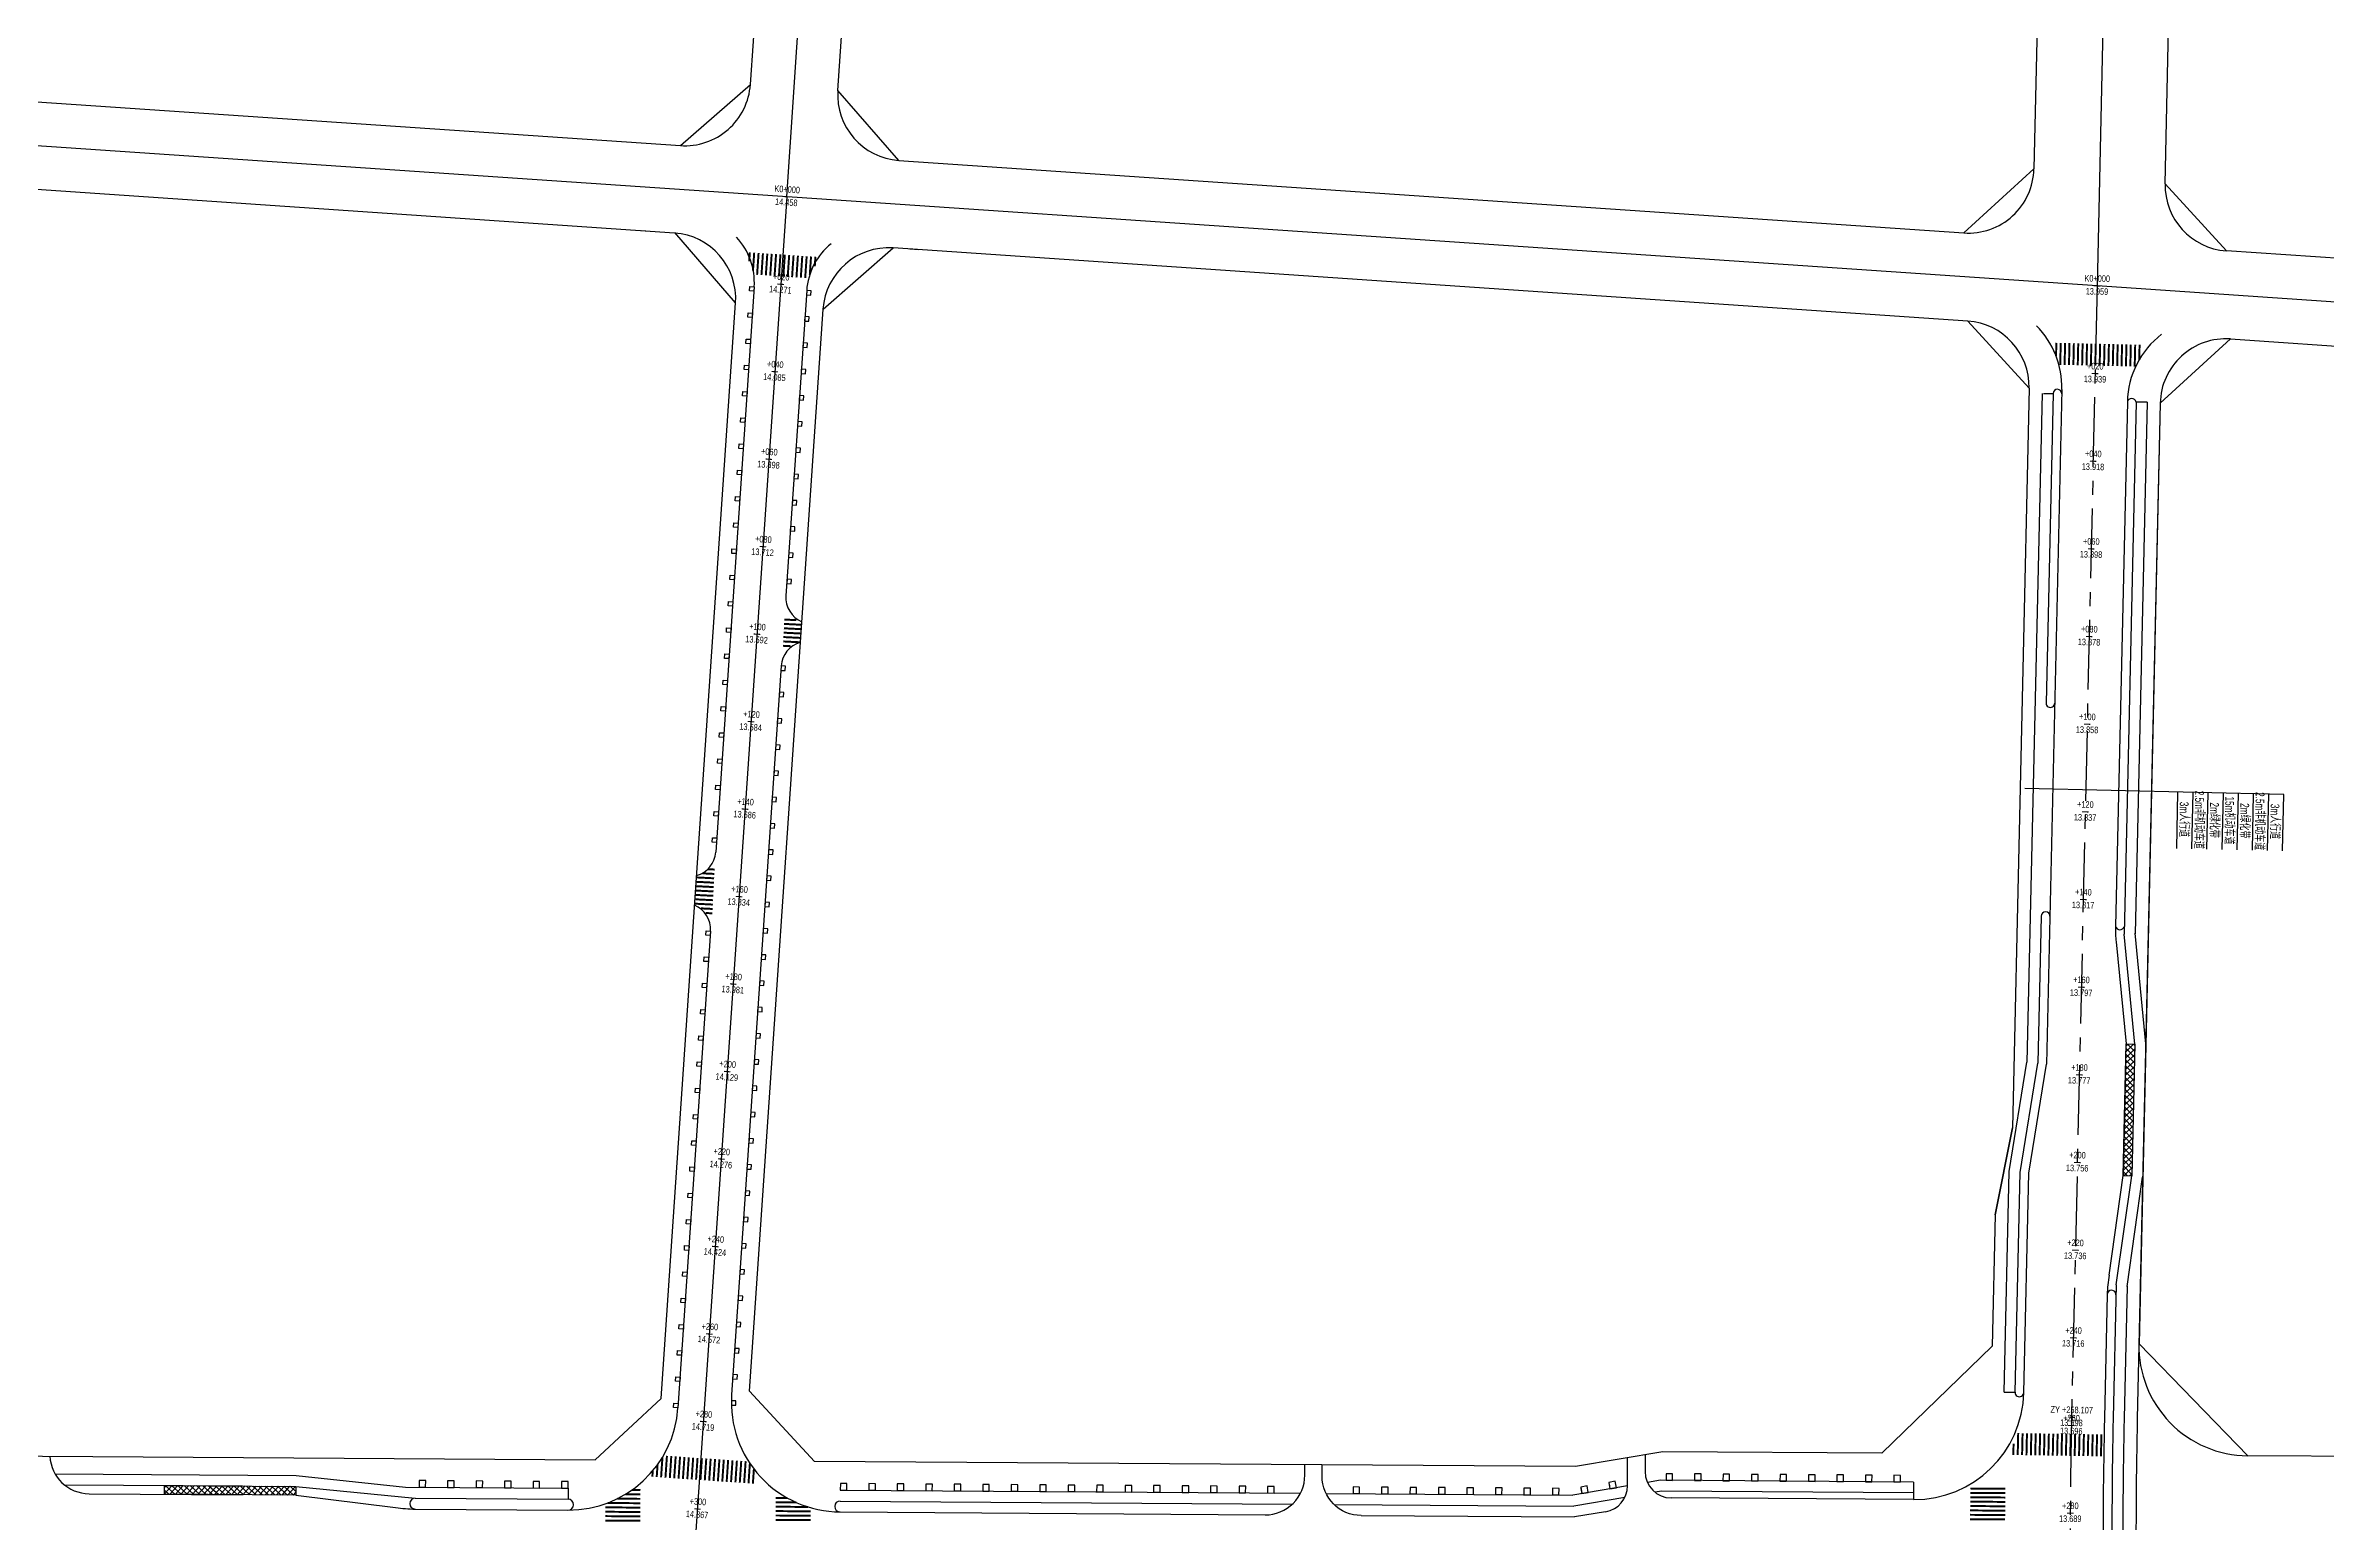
# Model space of a CAD drawing. Extents: x 36720 to 38202, y 58806 to 59830.
# Drawn here: x 37233 to 37754, y 59245 to 59582 of the extents above; entities that cross this region are included whole.
import ezdxf
from ezdxf.enums import TextEntityAlignment as Align

# ---------------------------------------------------------------- set-up
doc = ezdxf.new("R2010")
doc.units = 0
doc.header["$LTSCALE"] = 1000
doc.linetypes.add('CENTER', pattern=[50.8, 31.75, -6.35, 6.35, -6.35])
doc.layers.get('0').update_dxf_attribs({"linetype": 'CONTINUOUS'})
for name, color, linetype in [('Axis', 6, 'CONTINUOUS'), ('DL_道路红线_干道网_', 6, 'CONTINUOUS'), ('DL_道路红线_支路网_', 6, 'CONTINUOUS'), ('PP-COM', 7, 'CONTINUOUS'), ('SZ-ZH-DIM', 7, 'CONTINUOUS'), ('规划路边线', 6, 'CONTINUOUS'), ('路边线', 30, 'CONTINUOUS')]:
    doc.layers.add(name, color=color, linetype=linetype)
doc.styles.add('gpsxw', font='haiwenrs.shx', dxfattribs={"width": 0.7, "bigfont": 'haiwenzw.shx'})

# ---------------------------------------------------------------- blocks, each defined once
blk = doc.blocks.new('红线')
at = {"layer": 'DL_道路红线_干道网_', "color": 4}
for points in [[(44005.65, 59479.18), (44035.18, 59445.17), (44105.18, 59444.69), (44135.02, 59439.48), (44284.1, 59438.47), (44299.16, 59452.45), (44316.16, 59702.35), (44302.29, 59718.4)], [(44657.27, 59694.14), (44641.25, 59679.51), (44636.42, 59464.96), (44661.24, 59439.39)]]:
    blk.add_lwpolyline(points, dxfattribs=at)
at = {"layer": 'DL_道路红线_支路网_', "color": 4}
blk.add_lwpolyline([(44597.35, 59698.21), (44611.32, 59682.91), (44607.52, 59514.19), (44603.57, 59494.39), (44602.9, 59464.4), (44577.73, 59439.96), (44527.73, 59440.31), (44507.8, 59436.94), (44334.19, 59438.13), (44319.33, 59454.14), (44336.12, 59700.95), (44352.1, 59714.89)], dxfattribs=at)
blk = doc.blocks.new('w1212')
at = {"layer": 'Axis', "color": 1, "linetype": 'CENTER', "ltscale": 0.1}
for p, q in [((35456.39, 59547.17), (35473.68, 59801.39)), ((35761.33, 59789.42), (35755.4, 59526.83)), ((35755.4, 59526.83), (35140.29, 59568.68)), ((35988.42, 59510.98), (35755.4, 59526.83))]:
    blk.add_line(p, q, dxfattribs=at)
at = {"layer": '规划路边线', "color": 4, "ltscale": 2}
for p, q in [((35448.11, 59572.79), (35465.4, 59827.01)), ((35468.06, 59571.44), (35485.35, 59825.66)), ((35182.62, 59575.82), (35432.12, 59558.85)), ((35432.12, 59558.85), (35448.11, 59572.79)), ((35482.01, 59555.45), (35468.06, 59571.44)), ((35430.77, 59538.89), (35177.94, 59556.09)), ((35725.9, 59518.82), (35480.65, 59535.5)), ((35839.79, 59259.66), (35789.79, 59260))]:
    blk.add_line(p, q, dxfattribs=at)
at = {"layer": '规划路边线', "color": 4, "ltscale": 0.05}
for p, q in [((35744.01, 59686.83), (35741, 59553.55)), ((35770.93, 59550.15), (35773.91, 59682.2)), ((35482.01, 59555.45), (35724.99, 59538.92)), ((35724.99, 59538.92), (35741, 59553.55)), ((35770.93, 59550.15), (35784.91, 59534.85)), ((35989.1, 59520.96), (35784.91, 59534.85)), ((35785.82, 59514.74), (35987.74, 59501))]:
    blk.add_line(p, q, dxfattribs=at)
at = {"layer": '规划路边线', "color": 4, "ltscale": 2}
for centre, radius, start, end in [((35433.14, 59573.81), 15, 266.1085, 356.1085), ((35483.03, 59570.42), 15, 176.1085, 266.1085), ((35429.75, 59523.93), 15, 356.1085, 86.1085), ((35479.63, 59520.53), 15, 86.1085, 176.1085), ((35789.96, 59285), 25, 178.7083, 269.6092)]:
    blk.add_arc(centre, radius, start, end, dxfattribs=at)
at = {"layer": '规划路边线', "color": 4, "ltscale": 0.05}
for centre, start, end in [((35726.01, 59553.89), 266.1085, 358.7083), ((35785.93, 59549.81), 178.7083, 266.1085), ((35724.88, 59503.85), 358.7083, 86.1085), ((35784.8, 59499.77), 86.1085, 178.7083)]:
    blk.add_arc(centre, 15, start, end, dxfattribs=at)

msp = doc.modelspace()

# ---------------------------------------------------------------- hatches: boundary and pattern name
at = {"layer": 'PP-COM'}
h = msp.add_hatch(dxfattribs=at)
h.set_pattern_fill('ANSI37', color=8, scale=0.3, angle=89.09868, style=0)
h.set_pattern_definition([(134.0986785, (0.2251, 9.983), (-0.684030587, -0.662841162), []), (224.0986785, (0.2251, 9.983), (0.662841162, -0.684030587), [])])
h.paths.add_polyline_path([(37708.115, 59353.928), (37710.115, 59353.883), (37709.438, 59323.891), (37707.439, 59323.936)])
h = msp.add_hatch(dxfattribs=at)
h.set_pattern_fill('ANSI37', color=8, scale=0.3, angle=92.645, style=0)
h.set_pattern_definition([(137.6449954, (17.2054, -0.1172), (-0.64172045, -0.703882884), []), (227.6449954, (17.2054, -0.1172), (0.703882884, -0.64172045), [])])
h.paths.add_polyline_path([(37260.493, 59251.239), (37260.506, 59253.239), (37290.506, 59253.034), (37290.492, 59251.034)])

# ---------------------------------------------------------------- linework, layer by layer
at = {"layer": 'Axis', "color": 1, "linetype": 'CENTER', "ltscale": 0.05}
msp.add_line((37402.493, 59547.173), (37381.184, 59233.918), dxfattribs=at)
at = {"layer": 'Axis', "color": 1, "linetype": 'CENTER', "ltscale": 0.0005}
msp.add_line((37701.511, 59526.832), (37695.693, 59268.79), dxfattribs=at)
msp.add_arc((38895.388, 59241.739), 1200, 178.70826, 182.254577, dxfattribs=at)
at = {"layer": 'PP-COM', "color": 5}
for p, q in [((37371.373, 59539.267), (37369.362, 59539.403)), ((37432.619, 59535.1), (37430.608, 59535.237))]:
    msp.add_line(p, q, dxfattribs=at)
at = {"layer": 'PP-COM', "color": 8}
for p, q in [((37744.148, 59410.856), (37685.004, 59412.19)), ((37719.685, 59398.527), (37719.976, 59411.401)), ((37723.139, 59398.449), (37723.429, 59411.323)), ((37726.592, 59398.372), (37726.882, 59411.246)), ((37730.045, 59398.294), (37730.335, 59411.168)), ((37733.498, 59398.216), (37733.788, 59411.09)), ((37736.951, 59398.138), (37737.241, 59411.012)), ((37740.404, 59398.06), (37740.694, 59410.934)), ((37743.857, 59397.982), (37744.148, 59410.856))]:
    msp.add_line(p, q, dxfattribs=at)
at = {"layer": 'PP-COM'}
for p, q in [((37352.608, 59252.611), (37352.619, 59254.111)), ((37583.729, 59252.536), (37583.922, 59251.39)), ((37590.139, 59253.613), (37590.332, 59252.467))]:
    msp.add_line(p, q, dxfattribs=at)
at = {"layer": 'PP-COM', "color": 8, "linetype": 'Continuous', "const_width": 0.45}
for points in [[(37393.944, 59532.458), (37394.082, 59534.494)], [(37394.801, 59530.331), (37395.08, 59534.426)], [(37395.738, 59529.37), (37396.078, 59534.358)], [(37396.736, 59529.302), (37397.075, 59534.29)], [(37397.734, 59529.234), (37398.073, 59534.222)], [(37398.731, 59529.166), (37399.071, 59534.155)], [(37399.729, 59529.098), (37400.068, 59534.087)], [(37400.727, 59529.03), (37401.066, 59534.019)], [(37401.724, 59528.963), (37402.064, 59533.951)], [(37402.722, 59528.895), (37403.062, 59533.883)], [(37403.72, 59528.827), (37404.059, 59533.815)], [(37404.718, 59528.759), (37405.057, 59533.747)], [(37405.715, 59528.691), (37406.055, 59533.679)], [(37406.713, 59528.623), (37407.052, 59533.612)], [(37407.761, 59529.297), (37408.05, 59533.544)], [(37408.902, 59531.327), (37409.048, 59533.476)], [(37692.149, 59510.861), (37692.216, 59513.854)], [(37693.104, 59508.833), (37693.216, 59513.832)], [(37694.103, 59508.811), (37694.216, 59513.809)], [(37695.103, 59508.788), (37695.216, 59513.787)], [(37696.103, 59508.765), (37696.215, 59513.764)], [(37697.102, 59508.743), (37697.215, 59513.742)], [(37698.102, 59508.72), (37698.215, 59513.719)], [(37699.102, 59508.698), (37699.215, 59513.697)], [(37700.102, 59508.675), (37700.214, 59513.674)], [(37701.101, 59508.653), (37701.214, 59513.651)], [(37702.101, 59508.63), (37702.214, 59513.629)], [(37703.101, 59508.608), (37703.214, 59513.606)], [(37704.101, 59508.585), (37704.213, 59513.584)], [(37705.1, 59508.563), (37705.213, 59513.561)], [(37706.1, 59508.54), (37706.213, 59513.539)], [(37707.1, 59508.517), (37707.213, 59513.516)], [(37708.1, 59508.495), (37708.212, 59513.494)], [(37709.099, 59508.472), (37709.212, 59513.471)], [(37710.099, 59508.45), (37710.212, 59513.449)], [(37711.135, 59510.019), (37711.212, 59513.426)], [(37405.742, 59446.545), (37401.747, 59446.746)], [(37405.792, 59447.544), (37401.797, 59447.745)], [(37405.842, 59448.543), (37401.847, 59448.744)], [(37405.892, 59449.542), (37401.897, 59449.743)], [(37404.704, 59450.603), (37401.948, 59450.741)], [(37403.398, 59444.661), (37401.646, 59444.749)], [(37405.469, 59445.558), (37401.696, 59445.748)], [(37381.795, 59388.923), (37385.79, 59388.722)], [(37381.845, 59389.922), (37385.84, 59389.721)], [(37381.895, 59390.92), (37385.89, 59390.719)], [(37381.945, 59391.919), (37385.94, 59391.718)], [(37383.281, 59392.853), (37385.99, 59392.717)], [(37384.58, 59393.789), (37386.041, 59393.716)], [(37381.644, 59385.927), (37385.639, 59385.726)], [(37381.694, 59386.925), (37385.689, 59386.725)], [(37381.744, 59387.924), (37385.739, 59387.723)], [(37382.942, 59384.86), (37385.589, 59384.727)], [(37383.984, 59383.806), (37385.538, 59383.728)]]:
    msp.add_lwpolyline(points, dxfattribs=at)
at = {"layer": 'PP-COM'}
for points in [[(37394.084, 59526.696), (37395.082, 59526.629), (37395.014, 59525.631), (37394.016, 59525.699), (37394.084, 59526.696)], [(37408.052, 59525.746), (37407.054, 59525.814), (37406.986, 59524.816), (37407.984, 59524.749), (37408.052, 59525.746)], [(37393.677, 59520.71), (37394.675, 59520.642), (37394.607, 59519.645), (37393.609, 59519.713), (37393.677, 59520.71)], [(37407.645, 59519.76), (37406.647, 59519.828), (37406.579, 59518.83), (37407.577, 59518.762), (37407.645, 59519.76)], [(37393.27, 59514.724), (37394.268, 59514.656), (37394.2, 59513.658), (37393.202, 59513.726), (37393.27, 59514.724)], [(37392.863, 59508.738), (37393.86, 59508.67), (37393.793, 59507.672), (37392.795, 59507.74), (37392.863, 59508.738)], [(37407.238, 59513.774), (37406.24, 59513.842), (37406.172, 59512.844), (37407.17, 59512.776), (37407.238, 59513.774)], [(37406.83, 59507.788), (37405.833, 59507.856), (37405.765, 59506.858), (37406.763, 59506.79), (37406.83, 59507.788)], [(37392.455, 59502.752), (37393.453, 59502.684), (37393.385, 59501.686), (37392.388, 59501.754), (37392.455, 59502.752)], [(37406.423, 59501.802), (37405.426, 59501.869), (37405.358, 59500.872), (37406.355, 59500.804), (37406.423, 59501.802)], [(37392.048, 59496.766), (37393.046, 59496.698), (37392.978, 59495.7), (37391.98, 59495.768), (37392.048, 59496.766)], [(37406.016, 59495.815), (37405.018, 59495.883), (37404.95, 59494.886), (37405.948, 59494.818), (37406.016, 59495.815)], [(37391.641, 59490.779), (37392.639, 59490.712), (37392.571, 59489.714), (37391.573, 59489.782), (37391.641, 59490.779)], [(37405.609, 59489.829), (37404.611, 59489.897), (37404.543, 59488.899), (37405.541, 59488.832), (37405.609, 59489.829)], [(37391.234, 59484.793), (37392.232, 59484.725), (37392.164, 59483.728), (37391.166, 59483.796), (37391.234, 59484.793)], [(37405.202, 59483.843), (37404.204, 59483.911), (37404.136, 59482.913), (37405.134, 59482.845), (37405.202, 59483.843)], [(37390.827, 59478.807), (37391.824, 59478.739), (37391.756, 59477.741), (37390.759, 59477.809), (37390.827, 59478.807)], [(37404.794, 59477.857), (37403.797, 59477.925), (37403.729, 59476.927), (37404.727, 59476.859), (37404.794, 59477.857)], [(37390.419, 59472.821), (37391.417, 59472.753), (37391.349, 59471.755), (37390.352, 59471.823), (37390.419, 59472.821)], [(37404.387, 59471.871), (37403.389, 59471.939), (37403.322, 59470.941), (37404.319, 59470.873), (37404.387, 59471.871)], [(37390.012, 59466.835), (37391.01, 59466.767), (37390.942, 59465.769), (37389.944, 59465.837), (37390.012, 59466.835)], [(37403.98, 59465.885), (37402.982, 59465.952), (37402.914, 59464.955), (37403.912, 59464.887), (37403.98, 59465.885)], [(37389.605, 59460.849), (37390.603, 59460.781), (37390.535, 59459.783), (37389.537, 59459.851), (37389.605, 59460.849)], [(37403.573, 59459.898), (37402.575, 59459.966), (37402.507, 59458.969), (37403.505, 59458.901), (37403.573, 59459.898)], [(37389.198, 59454.862), (37390.196, 59454.795), (37390.128, 59453.797), (37389.13, 59453.865), (37389.198, 59454.862)], [(37388.791, 59448.876), (37389.788, 59448.808), (37389.72, 59447.811), (37388.723, 59447.879), (37388.791, 59448.876)], [(37388.383, 59442.89), (37389.381, 59442.822), (37389.313, 59441.825), (37388.316, 59441.892), (37388.383, 59442.89)], [(37387.976, 59436.904), (37388.974, 59436.836), (37388.906, 59435.838), (37387.908, 59435.906), (37387.976, 59436.904)], [(37402.225, 59440.08), (37401.227, 59440.148), (37401.159, 59439.15), (37402.157, 59439.082), (37402.225, 59440.08)], [(37387.569, 59430.918), (37388.567, 59430.85), (37388.499, 59429.852), (37387.501, 59429.92), (37387.569, 59430.918)], [(37401.817, 59434.094), (37400.82, 59434.162), (37400.752, 59433.164), (37401.75, 59433.096), (37401.817, 59434.094)], [(37401.41, 59428.108), (37400.412, 59428.176), (37400.345, 59427.178), (37401.342, 59427.11), (37401.41, 59428.108)], [(37387.162, 59424.932), (37388.159, 59424.864), (37388.092, 59423.866), (37387.094, 59423.934), (37387.162, 59424.932)], [(37401.003, 59422.122), (37400.005, 59422.189), (37399.937, 59421.192), (37400.935, 59421.124), (37401.003, 59422.122)], [(37386.755, 59418.945), (37387.752, 59418.878), (37387.684, 59417.88), (37386.687, 59417.948), (37386.755, 59418.945)], [(37400.596, 59416.135), (37399.598, 59416.203), (37399.53, 59415.206), (37400.528, 59415.138), (37400.596, 59416.135)], [(37386.347, 59412.959), (37387.345, 59412.891), (37387.277, 59411.894), (37386.279, 59411.962), (37386.347, 59412.959)], [(37400.189, 59410.149), (37399.191, 59410.217), (37399.123, 59409.219), (37400.121, 59409.152), (37400.189, 59410.149)], [(37385.94, 59406.973), (37386.938, 59406.905), (37386.87, 59405.908), (37385.872, 59405.975), (37385.94, 59406.973)], [(37385.533, 59400.987), (37386.531, 59400.919), (37386.463, 59399.921), (37385.465, 59399.989), (37385.533, 59400.987)], [(37399.781, 59404.163), (37398.784, 59404.231), (37398.716, 59403.233), (37399.713, 59403.165), (37399.781, 59404.163)], [(37399.374, 59398.177), (37398.376, 59398.245), (37398.309, 59397.247), (37399.306, 59397.179), (37399.374, 59398.177)], [(37398.967, 59392.191), (37397.969, 59392.259), (37397.901, 59391.261), (37398.899, 59391.193), (37398.967, 59392.191)], [(37398.56, 59386.205), (37397.562, 59386.272), (37397.494, 59385.275), (37398.492, 59385.207), (37398.56, 59386.205)], [(37384.089, 59379.763), (37385.087, 59379.695), (37385.019, 59378.697), (37384.021, 59378.765), (37384.089, 59379.763)], [(37398.153, 59380.218), (37397.155, 59380.286), (37397.087, 59379.289), (37398.085, 59379.221), (37398.153, 59380.218)], [(37383.682, 59373.777), (37384.68, 59373.709), (37384.612, 59372.711), (37383.614, 59372.779), (37383.682, 59373.777)], [(37397.745, 59374.232), (37396.748, 59374.3), (37396.68, 59373.302), (37397.677, 59373.235), (37397.745, 59374.232)], [(37397.338, 59368.246), (37396.34, 59368.314), (37396.273, 59367.316), (37397.27, 59367.248), (37397.338, 59368.246)], [(37383.275, 59367.79), (37384.272, 59367.722), (37384.205, 59366.725), (37383.207, 59366.793), (37383.275, 59367.79)], [(37382.868, 59361.804), (37383.865, 59361.736), (37383.797, 59360.739), (37382.8, 59360.806), (37382.868, 59361.804)], [(37396.931, 59362.26), (37395.933, 59362.328), (37395.865, 59361.33), (37396.863, 59361.262), (37396.931, 59362.26)], [(37382.46, 59355.818), (37383.458, 59355.75), (37383.39, 59354.752), (37382.392, 59354.82), (37382.46, 59355.818)], [(37396.524, 59356.274), (37395.526, 59356.342), (37395.458, 59355.344), (37396.456, 59355.276), (37396.524, 59356.274)], [(37382.053, 59349.832), (37383.051, 59349.764), (37382.983, 59348.766), (37381.985, 59348.834), (37382.053, 59349.832)], [(37396.116, 59350.288), (37395.119, 59350.355), (37395.051, 59349.358), (37396.049, 59349.29), (37396.116, 59350.288)], [(37381.646, 59343.846), (37382.644, 59343.778), (37382.576, 59342.78), (37381.578, 59342.848), (37381.646, 59343.846)], [(37395.709, 59344.301), (37394.712, 59344.369), (37394.644, 59343.372), (37395.641, 59343.304), (37395.709, 59344.301)], [(37381.239, 59337.86), (37382.236, 59337.792), (37382.169, 59336.794), (37381.171, 59336.862), (37381.239, 59337.86)], [(37395.302, 59338.315), (37394.304, 59338.383), (37394.236, 59337.385), (37395.234, 59337.318), (37395.302, 59338.315)], [(37380.831, 59331.873), (37381.829, 59331.805), (37381.761, 59330.808), (37380.764, 59330.876), (37380.831, 59331.873)], [(37394.895, 59332.329), (37393.897, 59332.397), (37393.829, 59331.399), (37394.827, 59331.331), (37394.895, 59332.329)], [(37380.424, 59325.887), (37381.422, 59325.819), (37381.354, 59324.822), (37380.356, 59324.889), (37380.424, 59325.887)], [(37394.488, 59326.343), (37393.49, 59326.411), (37393.422, 59325.413), (37394.42, 59325.345), (37394.488, 59326.343)], [(37380.017, 59319.901), (37381.015, 59319.833), (37380.947, 59318.835), (37379.949, 59318.903), (37380.017, 59319.901)], [(37394.08, 59320.357), (37393.083, 59320.425), (37393.015, 59319.427), (37394.013, 59319.359), (37394.08, 59320.357)], [(37379.61, 59313.915), (37380.608, 59313.847), (37380.54, 59312.849), (37379.542, 59312.917), (37379.61, 59313.915)], [(37393.673, 59314.371), (37392.676, 59314.438), (37392.608, 59313.441), (37393.605, 59313.373), (37393.673, 59314.371)], [(37379.203, 59307.929), (37380.2, 59307.861), (37380.132, 59306.863), (37379.135, 59306.931), (37379.203, 59307.929)], [(37393.266, 59308.384), (37392.268, 59308.452), (37392.2, 59307.455), (37393.198, 59307.387), (37393.266, 59308.384)], [(37378.795, 59301.943), (37379.793, 59301.875), (37379.725, 59300.877), (37378.728, 59300.945), (37378.795, 59301.943)], [(37392.859, 59302.398), (37391.861, 59302.466), (37391.793, 59301.468), (37392.791, 59301.401), (37392.859, 59302.398)], [(37378.388, 59295.956), (37379.386, 59295.888), (37379.318, 59294.891), (37378.32, 59294.959), (37378.388, 59295.956)], [(37392.452, 59296.412), (37391.454, 59296.48), (37391.386, 59295.482), (37392.384, 59295.414), (37392.452, 59296.412)], [(37392.044, 59290.426), (37391.047, 59290.494), (37390.979, 59289.496), (37391.977, 59289.428), (37392.044, 59290.426)], [(37377.981, 59289.97), (37378.979, 59289.902), (37378.911, 59288.905), (37377.913, 59288.972), (37377.981, 59289.97)], [(37377.574, 59283.984), (37378.572, 59283.916), (37378.504, 59282.918), (37377.506, 59282.986), (37377.574, 59283.984)], [(37391.637, 59284.44), (37390.639, 59284.508), (37390.572, 59283.51), (37391.569, 59283.442), (37391.637, 59284.44)], [(37377.167, 59277.998), (37378.164, 59277.93), (37378.096, 59276.932), (37377.099, 59277), (37377.167, 59277.998)], [(37391.23, 59278.454), (37390.232, 59278.521), (37390.164, 59277.524), (37391.162, 59277.456), (37391.23, 59278.454)], [(37376.759, 59272.012), (37377.757, 59271.944), (37377.689, 59270.946), (37376.692, 59271.014), (37376.759, 59272.012)], [(37390.862, 59272.539), (37389.862, 59272.533), (37389.868, 59271.533), (37390.868, 59271.539), (37390.862, 59272.539)], [(37318.619, 59254.343), (37318.609, 59252.843), (37320.109, 59252.833), (37320.119, 59254.333), (37318.619, 59254.343)], [(37325.119, 59254.298), (37325.109, 59252.798), (37326.609, 59252.788), (37326.619, 59254.288), (37325.119, 59254.298)], [(37331.619, 59254.254), (37331.609, 59252.754), (37333.109, 59252.744), (37333.119, 59254.244), (37331.619, 59254.254)], [(37338.119, 59254.21), (37338.109, 59252.71), (37339.609, 59252.7), (37339.619, 59254.2), (37338.119, 59254.21)], [(37344.619, 59254.166), (37344.609, 59252.666), (37346.109, 59252.655), (37346.119, 59254.155), (37344.619, 59254.166)], [(37351.119, 59254.121), (37351.108, 59252.621), (37352.608, 59252.611), (37352.619, 59254.111), (37351.119, 59254.121)], [(37414.733, 59253.688), (37414.723, 59252.188), (37416.223, 59252.178), (37416.233, 59253.678), (37414.733, 59253.688)], [(37590.083, 59253.947), (37590.332, 59252.467), (37591.811, 59252.716), (37591.563, 59254.195), (37590.083, 59253.947)], [(37603.161, 59255.905), (37603.151, 59254.405), (37604.651, 59254.394), (37604.661, 59255.894), (37603.161, 59255.905)], [(37609.661, 59255.86), (37609.651, 59254.36), (37611.151, 59254.35), (37611.161, 59255.85), (37609.661, 59255.86)], [(37616.161, 59255.816), (37616.15, 59254.316), (37617.65, 59254.306), (37617.661, 59255.806), (37616.161, 59255.816)], [(37622.66, 59255.772), (37622.65, 59254.272), (37624.15, 59254.261), (37624.16, 59255.761), (37622.66, 59255.772)], [(37629.16, 59255.727), (37629.15, 59254.227), (37630.65, 59254.217), (37630.66, 59255.717), (37629.16, 59255.727)], [(37635.66, 59255.683), (37635.65, 59254.183), (37637.15, 59254.173), (37637.16, 59255.673), (37635.66, 59255.683)], [(37642.16, 59255.639), (37642.15, 59254.139), (37643.65, 59254.129), (37643.66, 59255.629), (37642.16, 59255.639)], [(37648.66, 59255.594), (37648.65, 59254.094), (37650.15, 59254.084), (37650.16, 59255.584), (37648.66, 59255.594)], [(37655.16, 59255.55), (37655.15, 59254.05), (37656.649, 59254.04), (37656.66, 59255.54), (37655.16, 59255.55)], [(37421.233, 59253.644), (37421.223, 59252.144), (37422.723, 59252.133), (37422.733, 59253.633), (37421.233, 59253.644)], [(37427.733, 59253.599), (37427.723, 59252.099), (37429.223, 59252.089), (37429.233, 59253.589), (37427.733, 59253.599)], [(37434.233, 59253.555), (37434.222, 59252.055), (37435.722, 59252.045), (37435.733, 59253.545), (37434.233, 59253.555)], [(37440.733, 59253.511), (37440.722, 59252.011), (37442.222, 59252), (37442.232, 59253.5), (37440.733, 59253.511)], [(37447.232, 59253.466), (37447.222, 59251.966), (37448.722, 59251.956), (37448.732, 59253.456), (37447.232, 59253.466)], [(37453.732, 59253.422), (37453.722, 59251.922), (37455.222, 59251.912), (37455.232, 59253.412), (37453.732, 59253.422)], [(37460.232, 59253.378), (37460.222, 59251.878), (37461.722, 59251.868), (37461.732, 59253.368), (37460.232, 59253.378)], [(37466.732, 59253.333), (37466.722, 59251.834), (37468.222, 59251.823), (37468.232, 59253.323), (37466.732, 59253.333)], [(37473.232, 59253.289), (37473.222, 59251.789), (37474.722, 59251.779), (37474.732, 59253.279), (37473.232, 59253.289)], [(37479.732, 59253.245), (37479.721, 59251.745), (37481.221, 59251.735), (37481.232, 59253.235), (37479.732, 59253.245)], [(37486.231, 59253.201), (37486.221, 59251.701), (37487.721, 59251.69), (37487.731, 59253.19), (37486.231, 59253.201)], [(37492.731, 59253.156), (37492.721, 59251.656), (37494.221, 59251.646), (37494.231, 59253.146), (37492.731, 59253.156)], [(37499.231, 59253.112), (37499.221, 59251.612), (37500.721, 59251.602), (37500.731, 59253.102), (37499.231, 59253.112)], [(37505.731, 59253.068), (37505.721, 59251.568), (37507.221, 59251.558), (37507.231, 59253.058), (37505.731, 59253.068)], [(37512.231, 59253.023), (37512.221, 59251.523), (37513.721, 59251.513), (37513.731, 59253.013), (37512.231, 59253.023)], [(37531.73, 59252.891), (37531.72, 59251.391), (37533.22, 59251.38), (37533.23, 59252.88), (37531.73, 59252.891)], [(37538.23, 59252.846), (37538.22, 59251.346), (37539.72, 59251.336), (37539.73, 59252.836), (37538.23, 59252.846)], [(37544.73, 59252.802), (37544.72, 59251.302), (37546.22, 59251.292), (37546.23, 59252.792), (37544.73, 59252.802)], [(37551.23, 59252.758), (37551.22, 59251.258), (37552.72, 59251.247), (37552.73, 59252.747), (37551.23, 59252.758)], [(37557.73, 59252.713), (37557.72, 59251.213), (37559.22, 59251.203), (37559.23, 59252.703), (37557.73, 59252.713)], [(37564.23, 59252.669), (37564.219, 59251.169), (37565.719, 59251.159), (37565.73, 59252.659), (37564.23, 59252.669)], [(37570.729, 59252.625), (37570.719, 59251.125), (37572.219, 59251.115), (37572.229, 59252.615), (37570.729, 59252.625)], [(37577.229, 59252.581), (37577.219, 59251.081), (37578.719, 59251.07), (37578.729, 59252.57), (37577.229, 59252.581)], [(37583.673, 59252.87), (37583.922, 59251.39), (37585.401, 59251.639), (37585.152, 59253.118), (37583.673, 59252.87)]]:
    msp.add_lwpolyline(points, dxfattribs=at)
at = {"layer": 'PP-COM', "color": 8, "const_width": 0.45}
for points in [[(37683.512, 59265.169), (37683.399, 59260.17)], [(37684.512, 59265.153), (37684.399, 59260.154)], [(37685.511, 59265.131), (37685.399, 59260.139)], [(37686.512, 59265.123), (37686.399, 59260.124)], [(37687.511, 59265.108), (37687.399, 59260.109)], [(37688.511, 59265.092), (37688.399, 59260.094)], [(37689.511, 59265.077), (37689.399, 59260.078)], [(37690.511, 59265.062), (37690.397, 59260.012)], [(37691.511, 59265.047), (37691.398, 59260.048)], [(37692.511, 59265.032), (37692.398, 59260.033)], [(37693.511, 59265.016), (37693.398, 59260.018)], [(37694.511, 59265.001), (37694.398, 59260.002)], [(37695.511, 59264.986), (37695.398, 59259.987)], [(37696.511, 59264.971), (37696.398, 59259.972)], [(37697.511, 59264.956), (37697.398, 59259.957)], [(37698.51, 59264.94), (37698.398, 59259.942)], [(37699.51, 59264.925), (37699.398, 59259.926)], [(37700.51, 59264.91), (37700.398, 59259.911)], [(37701.51, 59264.895), (37701.397, 59259.896)], [(37702.51, 59264.88), (37702.397, 59259.881)], [(37374.142, 59259.682), (37373.829, 59255.075)], [(37375.166, 59259.995), (37374.826, 59255.007)], [(37376.163, 59259.927), (37375.824, 59254.939)], [(37377.161, 59259.859), (37376.822, 59254.871)], [(37378.159, 59259.792), (37377.819, 59254.803)], [(37379.156, 59259.724), (37378.817, 59254.735)], [(37380.154, 59259.656), (37379.815, 59254.667)], [(37381.152, 59259.588), (37380.812, 59254.6)], [(37382.149, 59259.52), (37381.81, 59254.532)], [(37383.147, 59259.452), (37382.808, 59254.464)], [(37384.145, 59259.384), (37383.805, 59254.396)], [(37385.143, 59259.317), (37384.803, 59254.328)], [(37386.14, 59259.249), (37385.801, 59254.26)], [(37387.138, 59259.181), (37386.799, 59254.192)], [(37388.136, 59259.113), (37387.796, 59254.124)], [(37389.133, 59259.045), (37388.794, 59254.057)], [(37390.131, 59258.977), (37389.792, 59253.989)], [(37391.129, 59258.909), (37390.789, 59253.921)], [(37392.126, 59258.841), (37391.787, 59253.853)], [(37393.124, 59258.774), (37392.785, 59253.785)], [(37682.457, 59262.769), (37682.399, 59260.185)], [(37371.926, 59256.577), (37371.833, 59255.21)], [(37373.025, 59257.991), (37372.831, 59255.142)], [(37394.092, 59258.269), (37393.782, 59253.717)], [(37395.007, 59256.992), (37394.78, 59253.649)], [(37361.105, 59248.237), (37369.105, 59248.182)], [(37361.604, 59249.233), (37369.111, 59249.182)], [(37363.861, 59250.218), (37369.118, 59250.182)], [(37365.661, 59251.206), (37369.125, 59251.182)], [(37367.174, 59252.195), (37369.132, 59252.182)], [(37399.962, 59248.386), (37407.368, 59248.336)], [(37399.969, 59249.386), (37404.678, 59249.354)], [(37399.976, 59250.386), (37402.656, 59250.368)], [(37672.555, 59248.539), (37680.554, 59248.484)], [(37672.561, 59249.539), (37680.561, 59249.484)], [(37672.568, 59250.539), (37680.568, 59250.484)], [(37672.575, 59251.539), (37680.575, 59251.484)], [(37672.582, 59252.539), (37680.582, 59252.484)], [(37361.084, 59245.237), (37369.084, 59245.182)], [(37361.091, 59246.237), (37369.091, 59246.182)], [(37361.098, 59247.237), (37369.098, 59247.182)], [(37399.942, 59245.387), (37407.942, 59245.332)], [(37399.949, 59246.386), (37407.948, 59246.332)], [(37399.955, 59247.386), (37407.955, 59247.332)], [(37672.534, 59245.539), (37680.534, 59245.484)], [(37672.541, 59246.539), (37680.541, 59246.484)], [(37672.548, 59247.539), (37680.548, 59247.484)]]:
    msp.add_lwpolyline(points, dxfattribs=at)
at = {"layer": 'SZ-ZH-DIM', "color": 8, "const_width": 0.25}
for points in [[(37403.242, 59547.122), (37401.745, 59547.224)], [(37403.242, 59547.122), (37401.745, 59547.224)], [(37401.884, 59527.168), (37400.388, 59527.27)], [(37702.261, 59526.815), (37700.762, 59526.849)], [(37702.261, 59526.815), (37700.762, 59526.849)], [(37400.527, 59507.214), (37399.03, 59507.316)], [(37701.81, 59506.82), (37700.311, 59506.854)], [(37399.17, 59487.26), (37397.673, 59487.362)], [(37701.359, 59486.825), (37699.86, 59486.859)], [(37397.812, 59467.306), (37396.316, 59467.408)], [(37700.909, 59466.83), (37699.409, 59466.864)], [(37396.455, 59447.352), (37394.958, 59447.454)], [(37700.458, 59446.836), (37698.958, 59446.869)], [(37395.098, 59427.399), (37393.601, 59427.5)], [(37700.007, 59426.841), (37698.507, 59426.874)], [(37393.74, 59407.445), (37392.244, 59407.546)], [(37699.556, 59406.846), (37698.056, 59406.879)], [(37392.383, 59387.491), (37390.886, 59387.593)], [(37699.105, 59386.851), (37697.606, 59386.885)], [(37391.025, 59367.537), (37389.529, 59367.639)], [(37698.654, 59366.856), (37697.155, 59366.89)], [(37389.668, 59347.583), (37388.172, 59347.685)], [(37698.203, 59346.861), (37696.704, 59346.895)], [(37388.311, 59327.629), (37386.814, 59327.731)], [(37697.753, 59326.866), (37696.253, 59326.9)], [(37386.953, 59307.675), (37385.457, 59307.777)], [(37697.302, 59306.871), (37695.802, 59306.905)], [(37385.596, 59287.721), (37384.099, 59287.823)], [(37696.851, 59286.876), (37695.351, 59286.91)], [(37384.239, 59267.767), (37382.742, 59267.869)], [(37696.401, 59266.882), (37694.902, 59266.914)], [(37696.443, 59268.773), (37694.943, 59268.807)], [(37382.881, 59247.814), (37381.385, 59247.915)], [(37696.149, 59246.897), (37694.649, 59246.903)]]:
    msp.add_lwpolyline(points, dxfattribs=at)
at = {"layer": '路边线', "color": 4}
for p, q in [((37395.082, 59526.629), (37386.311, 59397.695)), ((37407.052, 59525.776), (37402.315, 59456.148)), ((37693.477, 59503.23), (37690.007, 59349.35)), ((37708.417, 59500.395), (37705.72, 59380.783)), ((37401.227, 59440.148), (37389.917, 59273.884)), ((37385.087, 59379.695), (37377.687, 59270.914)), ((37705.853, 59377.205), (37708.115, 59353.928)), ((37685.947, 59324.435), (37690.007, 59349.35)), ((37684.807, 59274.448), (37685.947, 59324.435)), ((37704.258, 59301.215), (37707.439, 59323.936)), ((37703.826, 59296.773), (37703.191, 59268.621)), ((37594.366, 59253.151), (37594.366, 59259.556)), ((37598.366, 59260.232), (37598.366, 59256.396)), ((37243.287, 59251.356), (37278.287, 59251.117)), ((37290.492, 59251.034), (37313.261, 59248.211)), ((37659.643, 59250.019), (37604.325, 59250.396)), ((37317.709, 59247.849), (37352.574, 59247.611)), ((37414.689, 59247.188), (37511.746, 59246.527)), ((37533.6, 59246.378), (37582.289, 59246.046)), ((37589.36, 59247.234), (37582.289, 59246.046))]:
    msp.add_line(p, q, dxfattribs=at)
at = {"layer": '路边线'}
for p, q in [((37731.927, 59514.74), (37715.913, 59500.113)), ((37688.956, 59502.332), (37685.516, 59349.765)), ((37689.256, 59502.325), (37691.455, 59502.275)), ((37691.455, 59502.275), (37689.864, 59431.685)), ((37710.417, 59500.35), (37707.679, 59378.945)), ((37712.916, 59500.294), (37710.182, 59379.038)), ((37712.916, 59500.294), (37710.417, 59500.35)), ((37715.913, 59500.113), (37710.689, 59268.452)), ((37688.768, 59383.1), (37688.011, 59349.534)), ((37710.115, 59353.883), (37707.679, 59378.945)), ((37712.618, 59353.976), (37710.167, 59379.186)), ((37681.456, 59324.85), (37685.516, 59349.765)), ((37683.951, 59324.62), (37688.011, 59349.534)), ((37708.003, 59348.93), (37707.439, 59323.936)), ((37678.23, 59314.997), (37682.177, 59334.79)), ((37680.308, 59274.551), (37681.456, 59324.85)), ((37682.808, 59274.494), (37683.951, 59324.62)), ((37705.876, 59298.965), (37709.438, 59323.891)), ((37707.439, 59323.936), (37709.438, 59323.891)), ((37707.439, 59323.936), (37709.438, 59323.891)), ((37708.351, 59298.611), (37711.913, 59323.537)), ((37705.876, 59298.965), (37705.19, 59268.576)), ((37708.371, 59298.722), (37707.69, 59268.52)), ((37680.308, 59274.551), (37682.808, 59274.494)), ((37235.524, 59255.909), (37290.523, 59255.534)), ((37290.523, 59255.534), (37315.505, 59252.864)), ((37601.912, 59254.413), (37598.906, 59253.908)), ((37659.654, 59254.019), (37601.912, 59254.413)), ((37659.654, 59254.019), (37659.627, 59250.019)), ((37237.644, 59253.394), (37278.3, 59253.117)), ((37290.506, 59253.034), (37317.726, 59250.349)), ((37315.505, 59252.864), (37352.608, 59252.611)), ((37317.726, 59250.349), (37352.591, 59250.111)), ((37352.608, 59252.611), (37352.591, 59250.111)), ((37414.706, 59249.688), (37517.898, 59248.985)), ((37414.723, 59252.188), (37519.752, 59251.472)), ((37525.573, 59251.432), (37581.889, 59251.049)), ((37527.393, 59248.92), (37582.089, 59248.547)), ((37594.366, 59253.145), (37581.889, 59251.049)), ((37593.752, 59250.507), (37582.089, 59248.547)), ((37602.112, 59251.912), (37600.671, 59251.669)), ((37659.637, 59251.519), (37602.112, 59251.912))]:
    msp.add_line(p, q, dxfattribs=at)
at = {"layer": '路边线', "color": 4, "ltscale": 0.03}
msp.add_line((37707.439, 59323.936), (37708.115, 59353.928), dxfattribs=at)
at = {"layer": '路边线', "ltscale": 0.03}
for p, q in [((37708.115, 59353.928), (37710.115, 59353.883)), ((37710.115, 59353.883), (37709.438, 59323.891))]:
    msp.add_line(p, q, dxfattribs=at)
at = {"layer": '路边线', "color": 4}
for points in [[(37511.656, 59246.527, 0.4170105), (37520.717, 59255.552), (37520.695, 59257.967)], [(37533.6, 59246.378, -0.4122041), (37524.662, 59255.377), (37524.662, 59257.94)]]:
    msp.add_lwpolyline(points, format="xyb", dxfattribs=at)
at = {"layer": '路边线'}
msp.add_lwpolyline([(37260.493, 59251.239), (37260.506, 59253.239), (37290.506, 59253.034), (37290.492, 59251.034), (37260.493, 59251.239)], dxfattribs=at)
for centre, radius, start, end in [((37380.117, 59527.647), 15, 356.10845, 43.27362), ((37422.017, 59524.758), 15, 128.73032, 176.10845), ((37692.455, 59502.253), 1, 358.70826, 178.70826), ((37709.411, 59500.123), 1.031, 12.7445, 164.67202), ((37690.864, 59431.696), 1, 178.70826, 358.70826), ((37689.768, 59383.078), 1, 358.70826, 178.70826), ((37735.712, 59380.107), 30, 178.70826, 185.55103), ((37706.725, 59381.01), 1.031, 192.7445, 344.67202), ((37704.825, 59296.751), 1, 358.70826, 178.70826), ((37683.807, 59274.471), 1, 178.69319, 358.69319), ((38895.388, 59241.739), 1190.5, 178.70826, 182.254577), ((38895.388, 59241.739), 1188, 178.70826, 182.254577), ((38895.388, 59241.739), 1185, 178.70826, 182.254577), ((37317.717, 59249.099), 1.25, 89.60958, 269.60958), ((37352.583, 59248.861), 1.25, 269.60958, 89.60958), ((37414.697, 59248.438), 1.25, 89.60958, 269.60958)]:
    msp.add_arc(centre, radius, start, end, dxfattribs=at)
at = {"layer": '路边线', "color": 4}
for centre, radius, start, end in [((37673.482, 59503.681), 20, 358.70826, 44.6994), ((37728.412, 59499.944), 20, 127.5187, 178.70826), ((37408.301, 59455.741), 6, 176.10845, 246.63723), ((37407.213, 59439.741), 6, 105.57967, 176.10845), ((37380.325, 59398.102), 6, 285.57967, 356.10845), ((37379.101, 59380.102), 6, 356.10845, 66.63723), ((37733.818, 59296.097), 30, 170.17749, 178.70826), ((37352.745, 59272.611), 25, 269.60958, 356.10845), ((37414.859, 59272.187), 25, 176.10845, 269.60958), ((37659.814, 59275.019), 25, 269.6092, 358.69319), ((38895.388, 59241.739), 1192.5, 178.70826, 182.254577), ((37243.349, 59260.356), 9, 182.77488, 269.60958), ((37604.366, 59256.396), 6, 180, 269.6092), ((37588.366, 59253.151), 6, 279.53752, 360), ((37317.913, 59277.848), 30, 261.07882, 269.60958)]:
    msp.add_arc(centre, radius, start, end, dxfattribs=at)

# ---------------------------------------------------------------- block references
at = {"layer": 'Axis', "linetype": 'CENTER', "ltscale": 0.05}
msp.add_blockref('w1212', (1946.107, 0), dxfattribs=at)
at = {"layer": 'PP-COM'}
msp.add_blockref('红线', (-6925.341, -179.395), dxfattribs=at)

# ---------------------------------------------------------------- texts
at = {"color": 8, "style": 'gpsxw', "width": 0.7}
for s, p in [('2.5m非机动车道', (37723.17, 59405.102)), ('2.5m非机动车道', (37736.983, 59404.79)), ('3m人行道', (37719.717, 59405.179)), ('2m绿化带', (37726.624, 59405.024)), ('15m机动车道', (37730.077, 59404.946)), ('2m绿化带', (37733.53, 59404.868)), ('3m人行道', (37740.436, 59404.712))]:
    msp.add_text(s, height=2, rotation=268.70826, dxfattribs=at).set_placement(p, align=Align.BOTTOM_CENTER)
at = {"layer": 'SZ-ZH-DIM', "color": 8, "style": 'gpsxw', "width": 0.7}
for s, rotation, p in [('K0+000', 356.10845, (37402.527, 59547.672)), ('K0+000', 356.10845, (37402.527, 59547.672)), ('+020', 356.10845, (37401.17, 59527.718)), ('K0+000', 358.70826, (37701.523, 59527.332)), ('K0+000', 358.70826, (37701.523, 59527.332)), ('+040', 356.10845, (37399.813, 59507.764)), ('+020', 358.70826, (37701.072, 59507.337)), ('+060', 356.10845, (37398.455, 59487.81)), ('+040', 358.70826, (37700.621, 59487.342)), ('+080', 356.10845, (37397.098, 59467.856)), ('+060', 358.70826, (37700.17, 59467.347)), ('+100', 356.10845, (37395.741, 59447.902)), ('+080', 358.70826, (37699.719, 59447.352)), ('+120', 356.10845, (37394.383, 59427.948)), ('+100', 358.70826, (37699.268, 59427.357)), ('+140', 356.10845, (37393.026, 59407.994)), ('+120', 358.70826, (37698.817, 59407.362)), ('+160', 356.10845, (37391.668, 59388.041)), ('+140', 358.70826, (37698.367, 59387.368)), ('+180', 356.10845, (37390.311, 59368.087)), ('+160', 358.70826, (37697.916, 59367.373)), ('+200', 356.10845, (37388.954, 59348.133)), ('+180', 358.70826, (37697.465, 59347.378)), ('+220', 356.10845, (37387.596, 59328.179)), ('+200', 358.70826, (37697.014, 59327.383)), ('+240', 356.10845, (37386.239, 59308.225)), ('+220', 358.70826, (37696.563, 59307.388)), ('+260', 356.10845, (37384.882, 59288.271)), ('+240', 358.70826, (37696.112, 59287.393)), ('+280', 356.10845, (37383.524, 59268.317)), ('ZY +258.107', 358.70826, (37695.704, 59269.29)), ('+260', 358.79863, (37695.662, 59267.398)), ('+300', 356.10845, (37382.167, 59248.363)), ('+280', 359.75356, (37695.401, 59247.4))]:
    msp.add_text(s, height=1.5, rotation=rotation, dxfattribs=at).set_placement(p, align=Align.BOTTOM_CENTER)
for s, rotation, p in [('14.458', 356.10845, (37402.459, 59546.674)), ('14.458', 356.10845, (37402.459, 59546.674)), ('14.271', 356.10845, (37401.102, 59526.72)), ('13.959', 358.70826, (37701.5, 59526.332)), ('13.959', 358.70826, (37701.5, 59526.332)), ('14.085', 356.10845, (37399.745, 59506.766)), ('13.939', 358.70826, (37701.049, 59506.337)), ('13.898', 356.10845, (37398.387, 59486.812)), ('13.918', 358.70826, (37700.598, 59486.342)), ('13.712', 356.10845, (37397.03, 59466.858)), ('13.898', 358.70826, (37700.148, 59466.347)), ('13.592', 356.10845, (37395.673, 59446.904)), ('13.878', 358.70826, (37699.697, 59446.353)), ('13.584', 356.10845, (37394.315, 59426.951)), ('13.858', 358.70826, (37699.246, 59426.358)), ('13.686', 356.10845, (37392.958, 59406.997)), ('13.837', 358.70826, (37698.795, 59406.363)), ('13.834', 356.10845, (37391.601, 59387.043)), ('13.817', 358.70826, (37698.344, 59386.368)), ('13.981', 356.10845, (37390.243, 59367.089)), ('13.797', 358.70826, (37697.893, 59366.373)), ('14.129', 356.10845, (37388.886, 59347.135)), ('13.777', 358.70826, (37697.442, 59346.378)), ('14.276', 356.10845, (37387.528, 59327.181)), ('13.756', 358.70826, (37696.991, 59326.383)), ('14.424', 356.10845, (37386.171, 59307.227)), ('13.736', 358.70826, (37696.541, 59306.388)), ('14.572', 356.10845, (37384.814, 59287.273)), ('13.716', 358.70826, (37696.09, 59286.393)), ('14.719', 356.10845, (37383.456, 59267.32)), ('13.696', 358.79863, (37695.641, 59266.398)), ('13.698', 358.70826, (37695.682, 59268.291)), ('14.867', 356.10845, (37382.099, 59247.366)), ('13.689', 359.75356, (37695.397, 59246.4))]:
    msp.add_text(s, height=1.5, rotation=rotation, dxfattribs=at).set_placement(p, align=Align.TOP_CENTER)

doc.saveas('drawing.dxf')
